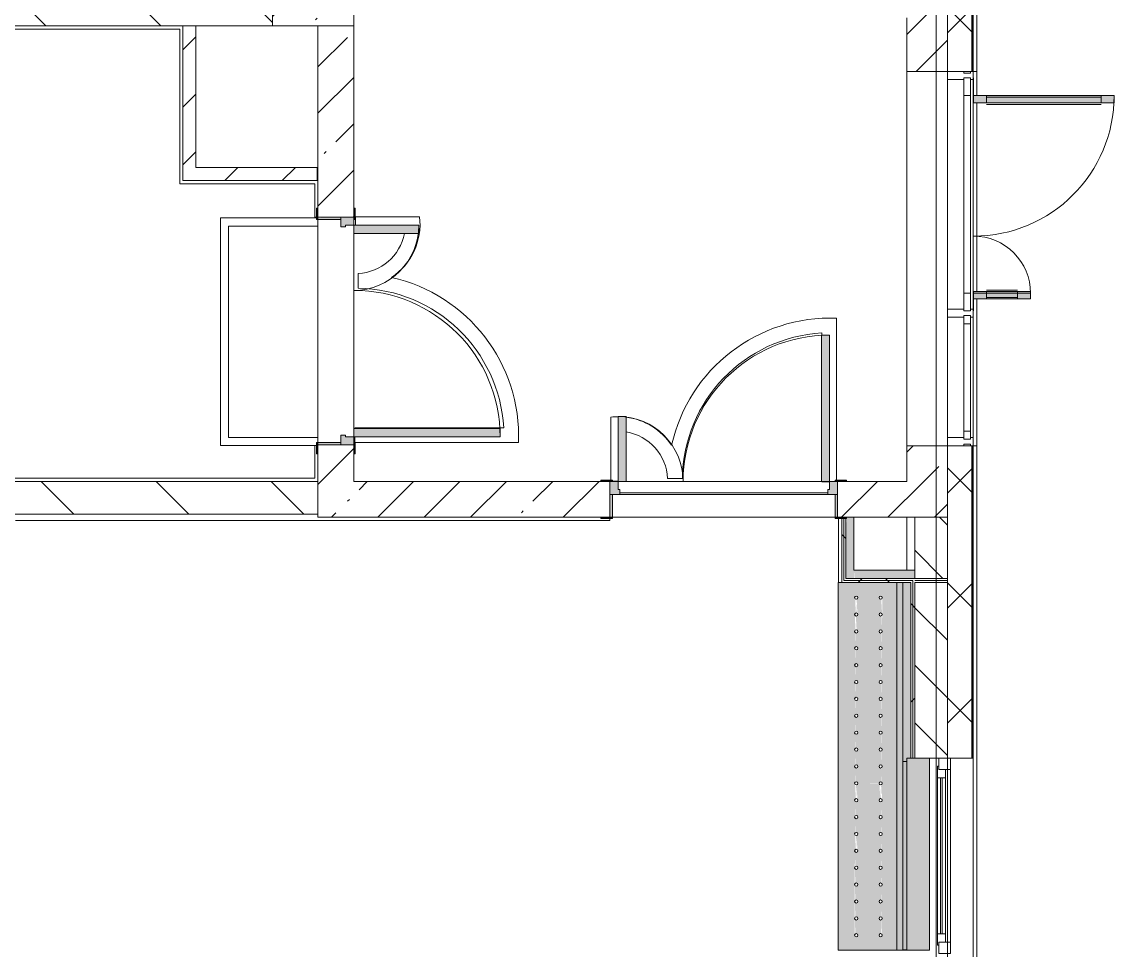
# Model space of a CAD drawing. Header units: millimetres. Extents: x 3991 to 282775, y -8553 to 29560.
# Drawn here: x 268205 to 274920, y 7720 to 13425 of the extents above; entities that cross this region are included whole.
import ezdxf

# ---------------------------------------------------------------- set-up
doc = ezdxf.new("R2010")
doc.units = ezdxf.units.MM
doc.linetypes.add('Осевая', pattern=[1587.5, 317.5, -238.125, 793.75, -238.125])
for name, color, linetype, lineweight, true_color in [('A-DETL-GENF-4', 7, 'Continuous', 5, 0xaaaaaa), ('A-DETL-GENF-5', 7, 'Continuous', 5, 0xe2e2e2), ('A-DOOR-3', 7, 'Continuous', 5, 0xaaaaaa), ('A-DOOR-4', 7, 'Continuous', 5, 0xe2e2e2), ('A-DOOR-FRAM-2', 7, 'Continuous', 5, 0xe2e2e2), ('A-DOOR-FRAM-3', 7, 'Continuous', 5, 0xaaaaaa), ('A-FLOR-1', 7, 'Continuous', 5, 0xaaaaaa), ('I-WALL-2', 7, 'Continuous', 9, 0xe7e7e7), ('Знаки-2', 7, 'Continuous', 5, 0xd7cfbf)]:
    doc.layers.add(name, color=color, linetype=linetype, lineweight=lineweight, true_color=true_color)
for name, color, linetype, lineweight in [('A-GLAZ-2', 7, 'Continuous', 5), ('A-GLAZ-CWMG-2', 7, 'Continuous', 5), ('A-WALL', 7, 'Continuous', 9), ('A-WALL-4', 7, 'Continuous', 5), ('I-WALL-3', 7, 'Continuous', 5), ('S-COLS', 7, 'Continuous', 5), ('Знаки', 7, 'Continuous', 5), ('Оси', 7, 'Continuous', 9), ('Оси-2', 7, 'Осевая', 9)]:
    doc.layers.add(name, color=color, linetype=linetype, lineweight=lineweight)
pattern_1 = [(45, (148815.1, 0), (-285.1231, 285.1231), []), (45, (149100.2, 0), (-285.1231, 285.1231), [504.031, -100.806, 16.764, -84.042])]
pattern_2 = [(135, (148815.1, 0), (-353.5534, -353.5534), [])]
pattern_3 = [(45, (148815.1, 0), (-176.7767, 176.7767), [])]
pattern_4 = [(45, (148815.1, 0), (-530.33, 530.33), []), (135, (148815.1, 0), (-530.33, -530.33), [])]

# ---------------------------------------------------------------- blocks, each defined once
blk = doc.blocks.new('110_Дверь_СКБ_2Ст - Д-5_п_ Из игровой в коридор-32679362-Общий план 1 этажа с размещением фрагментов 1_1-1_9')
at = {"layer": 'A-DOOR-4'}
for points in [[(616.3, 110), (662.5, 110), (662.5, 1010), (612.5, 1010), (612.5, 110)], [(-628.9, 110), (-587.5, 110), (-591.3, 510), (-637.5, 506), (-637.5, 110)], [(697.5, -110), (712.5, -110), (712.5, 30), (697.5, 27.7)]]:
    blk.add_hatch(color=256, dxfattribs=at).paths.add_polyline_path(points)
h = blk.add_hatch(color=256, dxfattribs=at)
h.paths.add_polyline_path([(712.5, 30), (712.5, 110), (662.5, 108.5), (662.5, 60), (652.5, 60), (652.5, 30), (706.3, 30)])
h.paths.add_polyline_path([(-643.3, 30), (-627.5, 30), (-628.9, 60), (-637.5, 60), (-637.5, 110), (-687.5, 110), (-687.5, 30), (-672.5, 30)])
at = {"layer": 'A-DOOR-FRAM-2'}
for points in [[(-681.3, 110), (-672.5, 112.1), (-672.5, 118), (-742.5, 118), (-742.5, 110), (-687.5, 110)], [(767.5, 110), (767.5, 118), (697.5, 118), (697.5, 110), (712.5, 110)], [(-672.5, -110), (-672.5, 30), (-687.5, 30), (-687.5, -110)], [(-672.5, -118), (-672.5, -110), (-742.5, -110), (-742.5, -118), (-687.5, -118)], [(697.5, -118), (767.5, -118), (762.5, -110), (697.5, -110), (697.5, -117.8)]]:
    blk.add_hatch(color=256, dxfattribs=at).paths.add_polyline_path(points)
at = {"layer": 'A-DOOR-3'}
for p, q in [((662.5, 1010), (612.5, 1010)), ((612.5, 1010), (612.5, 110)), ((662.5, 110), (662.5, 1010)), ((-637.5, 510), (-637.5, 110)), ((-587.5, 510), (-637.5, 510)), ((-587.5, 110), (-587.5, 510)), ((-637.5, 110), (-587.5, 110)), ((612.5, 110), (662.5, 110))]:
    blk.add_line(p, q, dxfattribs=at)
for centre, radius, start, end in [((662.5, 110), 900, 90, 180), ((-637.5, 110), 400, 360, 90)]:
    blk.add_arc(centre, radius, start, end, dxfattribs=at)
at = {"layer": 'A-DOOR-FRAM-3'}
for p, q in [((-672.5, 118), (-742.5, 118)), ((-742.5, 118), (-742.5, 110)), ((-742.5, 110), (-672.5, 110)), ((-637.5, 110), (-687.5, 110)), ((-687.5, 110), (-687.5, 30)), ((-672.5, 110), (-672.5, 118)), ((-637.5, 60), (-637.5, 110)), ((662.5, 110), (662.5, 60)), ((712.5, 110), (662.5, 110)), ((767.5, 118), (697.5, 118)), ((697.5, 118), (697.5, 110)), ((697.5, 110), (767.5, 110)), ((712.5, 30), (712.5, 110)), ((767.5, 110), (767.5, 118)), ((-687.5, 30), (-627.5, 30)), ((-672.5, 30), (-687.5, 30)), ((-687.5, 30), (-687.5, -110)), ((-672.5, -110), (-672.5, 30)), ((-627.5, 60), (-637.5, 60)), ((-627.5, 30), (-627.5, 60)), ((662.5, 60), (652.5, 60)), ((652.5, 60), (652.5, 30)), ((652.5, 30), (712.5, 30)), ((712.5, 30), (697.5, 30)), ((697.5, 30), (697.5, -110)), ((712.5, -110), (712.5, 30)), ((-672.5, -110), (-742.5, -110)), ((-742.5, -110), (-742.5, -118)), ((-742.5, -118), (-672.5, -118)), ((-687.5, -110), (-672.5, -110)), ((-672.5, -118), (-672.5, -110)), ((697.5, -110), (712.5, -110)), ((767.5, -110), (697.5, -110)), ((697.5, -110), (697.5, -118)), ((697.5, -118), (767.5, -118)), ((767.5, -118), (767.5, -110))]:
    blk.add_line(p, q, dxfattribs=at)
blk = doc.blocks.new('110_Дверь_СКБ_2Ст - Д-1_л_Лестничная клетка EIS60 2-V162-Общий план 1 этажа с размещением фрагментов 1_1-1_9')
at = {"layer": 'A-DOOR-4'}
for points in [[(662.5, 766.3), (662.5, 1010), (612.5, 1010), (612.5, 110), (662.5, 110), (662.5, 475.4)], [(-587.5, 120.5), (-587.5, 510), (-637.5, 510), (-637.5, 110), (-587.5, 110)], [(712.5, 30), (697.5, 30), (697.5, -110), (712.5, -110)]]:
    blk.add_hatch(color=256, dxfattribs=at).paths.add_polyline_path(points)
h = blk.add_hatch(color=256, dxfattribs=at)
h.paths.add_polyline_path([(712.5, 110), (662.5, 110), (662.5, 60), (652.5, 60), (652.5, 30), (712.5, 30)])
h.paths.add_polyline_path([(-627.5, 30), (-632.5, 60), (-637.5, 60), (-637.5, 110), (-687.5, 110), (-682.5, 30), (-632.5, 30)])
at = {"layer": 'A-DOOR-FRAM-2'}
for points in [[(-672.5, 118), (-742.5, 118), (-742.5, 110), (-672.5, 112.8)], [(767.5, 118), (697.5, 117.5), (697.7, 110), (767.5, 110), (767.5, 117.5)], [(-672.5, -110), (-672.5, 30), (-687.5, 30), (-682.5, -110)], [(-672.5, -110), (-742.5, -110), (-742.5, -118), (-672.5, -118)], [(767.5, -110), (697.5, -110), (697.5, -118), (767.5, -118)]]:
    blk.add_hatch(color=256, dxfattribs=at).paths.add_polyline_path(points)
at = {"layer": 'A-DOOR-3'}
for p, q in [((662.5, 1010), (612.5, 1010)), ((612.5, 1010), (612.5, 110)), ((662.5, 110), (662.5, 1010)), ((-637.5, 510), (-637.5, 110)), ((-587.5, 510), (-637.5, 510)), ((-587.5, 110), (-587.5, 510)), ((-637.5, 110), (-587.5, 110)), ((612.5, 110), (662.5, 110))]:
    blk.add_line(p, q, dxfattribs=at)
for centre, radius, start, end in [((662.5, 110), 900, 90, 180), ((-637.5, 110), 400, 360, 90)]:
    blk.add_arc(centre, radius, start, end, dxfattribs=at)
at = {"layer": 'A-DOOR-FRAM-3'}
for p, q in [((-672.5, 118), (-742.5, 118)), ((-742.5, 118), (-742.5, 110)), ((-742.5, 110), (-672.5, 110)), ((-637.5, 110), (-687.5, 110)), ((-687.5, 110), (-687.5, 30)), ((-672.5, 110), (-672.5, 118)), ((-637.5, 60), (-637.5, 110)), ((662.5, 110), (662.5, 60)), ((712.5, 110), (662.5, 110)), ((767.5, 118), (697.5, 118)), ((697.5, 118), (697.5, 110)), ((697.5, 110), (767.5, 110)), ((712.5, 30), (712.5, 110)), ((767.5, 110), (767.5, 118)), ((-687.5, 30), (-627.5, 30)), ((-672.5, 30), (-687.5, 30)), ((-687.5, 30), (-687.5, -110)), ((-672.5, -110), (-672.5, 30)), ((-627.5, 60), (-637.5, 60)), ((-627.5, 30), (-627.5, 60)), ((662.5, 60), (652.5, 60)), ((652.5, 60), (652.5, 30)), ((652.5, 30), (712.5, 30)), ((712.5, 30), (697.5, 30)), ((697.5, 30), (697.5, -110)), ((712.5, -110), (712.5, 30)), ((-672.5, -110), (-742.5, -110)), ((-742.5, -110), (-742.5, -118)), ((-742.5, -118), (-672.5, -118)), ((-687.5, -110), (-672.5, -110)), ((-672.5, -118), (-672.5, -110)), ((697.5, -110), (712.5, -110)), ((767.5, -110), (697.5, -110)), ((697.5, -110), (697.5, -118)), ((697.5, -118), (767.5, -118)), ((767.5, -118), (767.5, -110))]:
    blk.add_line(p, q, dxfattribs=at)
blk = doc.blocks.new('120_Окно_СКБ_1Ст - 120_Окно_СКБ_1Ст 1200х2500_h_ с форточкой 3-24161067-Общий план 1 этажа с размещением фрагментов 1_1-1_9')
at = {"layer": 'A-GLAZ-2'}
for p, q in [((-600, -127), (-600, -57)), ((-600, -57), (-530, -57)), ((600, -57), (-600, -57)), ((-530, -57), (-530, -127)), ((530, -127), (530, -57)), ((530, -57), (600, -57)), ((600, -57), (600, -127)), ((-530, -127), (-600, -127)), ((-600, -127), (-550, -127)), ((-530, -127), (-550, -127)), ((-550, -127), (-550, -137)), ((530, -87), (-530, -87)), ((-530, -87), (-530, -127)), ((-480, -137), (-480, -87)), ((-480, -107), (480, -107)), ((480, -117), (-480, -117)), ((480, -137), (480, -87)), ((530, -127), (530, -87)), ((600, -127), (530, -127)), ((550, -127), (530, -127)), ((550, -127), (600, -127)), ((550, -137), (550, -127)), ((-550, -137), (550, -137)), ((550, -137), (-550, -137))]:
    blk.add_line(p, q, dxfattribs=at)
blk = doc.blocks.new('PNS_Панель прямоугольная - Нр_Стекло - 40мм-24160822-Общий план 1 этажа с размещением фрагментов 1_1-1_9')
at = {"layer": 'A-GLAZ-2'}
for p, q in [((-380, 0), (-380, 40)), ((-380, 40), (-330, 40)), ((-330, 40), (330, 40)), ((-330, 40), (-330, 0)), ((380, 40), (330, 40)), ((330, 40), (330, 0)), ((380, 0), (380, 40)), ((-330, 0), (-380, 0)), ((-330, 0), (330, 0)), ((330, 0), (380, 0))]:
    blk.add_line(p, q, dxfattribs=at)
blk = doc.blocks.new('Прямоугольный импост - Импост структурный с накладкой - 160мм-23689442-Общий план 1 этажа с размещением фрагментов 1_1-1_9')
at = {"layer": 'A-GLAZ-CWMG-2'}
for p, q in [((125081, 11610), (125081, 10870)), ((125238, 11610), (125238, 10870))]:
    blk.add_line(p, q, dxfattribs=at)
blk = doc.blocks.new('Прямоугольный импост - Импост структурный с накладкой - 160мм-18691760-Общий план 1 этажа с размещением фрагментов 1_1-1_9')
at = {"layer": 'A-GLAZ-CWMG-2'}
for p, q in [((-50, 0), (-50, 17)), ((-50, 17), (0, 17)), ((0, 0), (-10, 0)), ((-10, 0), (-10, -40)), ((0, 17), (0, 0)), ((-50, -140), (-50, -40)), ((-10, -40), (0, -40)), ((0, -40), (0, -140)), ((0, -140), (-50, -140))]:
    blk.add_line(p, q, dxfattribs=at)
blk = doc.blocks.new('Дверь_Витражная_СКБ_2Ст - ВН-6-31912847-Общий план 1 этажа с размещением фрагментов 1_1-1_9')
at = {"layer": 'A-DETL-GENF-5'}
for points in [[(-643, -39), (-643, -370), (-598, -370), (-598, -20), (-643, -20)], [(562, -20), (562, -884), (607, -884), (607, -20)]]:
    blk.add_hatch(color=256, dxfattribs=at).paths.add_polyline_path(points)
at = {"layer": 'A-DETL-GENF-4'}
for p, q in [((-607, -20), (-715, -20)), ((-715, -20), (-607, -20)), ((-598, -20), (-643, -20)), ((-643, -370), (-643, -20)), ((-598, -20), (-643, -20)), ((-643, -20), (-643, -370)), ((-598, -370), (-598, -20)), ((-598, -370), (-598, -20)), ((562, -20), (607, -20)), ((562, -884), (562, -20)), ((562, -20), (562, -884)), ((607, -20), (562, -20)), ((607, -884), (607, -20)), ((607, -884), (607, -20)), ((607, -20), (715, -20)), ((607, -20), (715, -20)), ((-643, -100), (-598, -100)), ((-633, -290), (-633, -100)), ((-589, -290), (-589, -100)), ((553, -804), (553, -100)), ((607, -100), (562, -100)), ((597, -804), (597, -100)), ((-643, -290), (-598, -290)), ((-643, -370), (-598, -370)), ((-643, -370), (-598, -370)), ((607, -804), (562, -804)), ((607, -884), (562, -884)), ((562, -884), (607, -884))]:
    blk.add_line(p, q, dxfattribs=at)
at = {"layer": 'A-DOOR-3'}
for p, q in [((-715, 40), (-607, 40)), ((-715, 0), (-715, 40)), ((-607, 40), (-607, 0)), ((607, 40), (715, 40)), ((607, 0), (607, 40)), ((715, 40), (715, 0)), ((-607, 0), (-715, 0)), ((-607, -370), (-607, -20)), ((715, 0), (607, 0)), ((607, -884), (607, -20))]:
    blk.add_line(p, q, dxfattribs=at)
for centre, radius, start, end in [((-607, -20), 350, 270, 0), ((607, -20), 864, 180, 270)]:
    blk.add_arc(centre, radius, start, end, dxfattribs=at)
blk = doc.blocks.new('Прямоугольный импост - Импост структурный с накладкой - 160мм-23689444-Общий план 1 этажа с размещением фрагментов 1_1-1_9')
at = {"layer": 'A-GLAZ-CWMG-2'}
for p, q in [((125081, 13070), (125081, 11660)), ((125238, 13070), (125238, 11660)), ((125181, 12972), (125181, 11758)), ((125221, 12972), (125221, 11758))]:
    blk.add_line(p, q, dxfattribs=at)
blk = doc.blocks.new('Прямоугольный импост - Импост структурный с накладкой - 160мм-22960522-Общий план 1 этажа с размещением фрагментов 1_1-1_9')
at = {"layer": 'A-GLAZ-CWMG-2'}
for p, q in [((-25, 0), (-25, 17)), ((-25, 17), (25, 17)), ((25, 17), (25, 0)), ((-25, -140), (-25, -40)), ((25, -40), (25, -140)), ((25, -140), (-25, -140))]:
    blk.add_line(p, q, dxfattribs=at)
blk = doc.blocks.new('Прямоугольный импост - Импост структурный с накладкой - 160мм-18691766-Общий план 1 этажа с размещением фрагментов 1_1-1_9')
at = {"layer": 'A-GLAZ-CWMG-2'}
for p, q in [((0, 17), (-50, 17)), ((-50, 17), (-50, 0)), ((-10, -40), (-10, 0)), ((-10, 0), (0, 0)), ((0, 0), (0, 17)), ((-50, -40), (-50, -140)), ((0, -40), (-10, -40)), ((0, -140), (0, -40)), ((-50, -140), (0, -140))]:
    blk.add_line(p, q, dxfattribs=at)
blk = doc.blocks.new('BSC_Колонна _Прямоугольная - 500х500-22291386-Общий план 1 этажа с размещением фрагментов 1_1-1_9')
at = {"layer": 'S-COLS'}
h = blk.add_hatch(dxfattribs=at)
h.set_pattern_fill('FP_178', color=256, style=0, pattern_type=2)
h.set_pattern_definition([(45, (-121180, -13650), (-285.1231, 285.1231), []), (45, (-120894.88, -13650), (-285.1231, 285.1231), [504.031, -100.806, 16.764, -84.042])])
h.paths.add_polyline_path([(109, -250), (250, -250), (250, 250), (-250, 250), (-250, -250), (62, -250)])
for p, q in [((250, 250), (-250, 250)), ((-250, 250), (-250, -250)), ((250, -250), (250, 250)), ((-250, -250), (250, -250))]:
    blk.add_line(p, q, dxfattribs=at)
blk = doc.blocks.new('Зашивка радиатора_ с перфорацией М7_1 - Зашивка радиатора_ с перфорацией М7_1-V310-Общий план 1 этажа с размещением фрагментов 1_1-1_9')
at = {"layer": 'Знаки-2'}
blk.add_hatch(color=256, dxfattribs=at).paths.add_polyline_path([(1890, 241), (1890, 380), (709, 380), (709, 241), (729.5, 241), (729.5, 216), (-370, 216), (-370, 180), (1890, 180), (1890, 221)])
h = blk.add_hatch(color=256, dxfattribs=at)
h.paths.add_polyline_path([(1890, -79.6), (1890, 180), (-370, 180), (-370, -179.9), (1890, -179.9), (1890, -87.4)])
h.paths.add_polyline_path([(873.4, -67.1), (873.4, -72.2), (957.8, -67.1)])
h.paths.add_polyline_path([(957.8, 77.8), (957.8, 82.9), (873.4, 77.8)])
h.paths.add_polyline_path([(866.3, 70.7), (863.7, 70.4), (866.3, -59.5)])
h.paths.add_polyline_path([(1073.8, 70.7), (1064.2, 73.3), (1061.6, 82.9), (1059, 89), (976.2, 85.4), (976.2, 75.4), (967.5, 70.4), (958.8, 75.4), (957.8, 77.8), (870.8, 73.3), (866.3, 70.4), (861.2, 70.7), (854.1, 77.8), (858.4, 88.8), (853.8, 89), (768.7, 85.4), (768.7, 75.4), (760, 70.4), (751.3, 75.4), (751.3, 85.4), (750.3, 89), (664.9, 85.4), (664.9, 75.4), (656.2, 70.4), (647.6, 75.4), (647.6, 85.4), (646.6, 89), (561.2, 85.4), (561.2, 75.4), (552.5, 70.4), (543.8, 75.4), (543.8, 85.4), (542.8, 89), (457.4, 85.4), (457.4, 75.4), (448.8, 70.4), (440.1, 75.4), (440.1, 85.4), (439.1, 89), (353.7, 85.4), (353.7, 75.4), (345, 70.4), (335.9, 76.5), (336.3, 85.4), (335.3, 89), (249.9, 85.4), (249.9, 75.4), (241.2, 70.4), (232.6, 75.4), (232.6, 85.4), (231.6, 89), (146.2, 85.4), (146.2, 75.4), (137.5, 70.4), (128.8, 75.4), (128.8, 85.4), (127.8, 89), (42.4, 85.4), (42.4, 75.4), (33.7, 70.4), (25.1, 75.4), (25.1, 85.4), (24.1, 89), (-61.3, 85.4), (-61.3, 75.4), (-70, 70.4), (-78.7, 75.4), (-78.7, 85.4), (-79.7, 89), (-165.1, 85.4), (-165.1, 75.4), (-173.8, 70.4), (-182.4, 75.4), (-182.4, 85.4), (-183.4, 89), (-268.1, 83.6), (-268.8, 75.4), (-277.5, 70.4), (-286.2, 75.4), (-286.2, 85.4), (-277.5, 90.4), (-274.9, 90), (1806.2, 85.4), (1806.2, 75.4), (1797.5, 70.4), (1788.8, 75.4), (1788.8, 85.4), (1787.5, 89), (1702.4, 85.4), (1702.4, 75.4), (1693.7, 70.4), (1685.1, 75.4), (1685.1, 85.4), (1683.7, 89), (1598.7, 85.4), (1598.7, 75.4), (1590, 70.4), (1581.3, 75.4), (1581.3, 85.4), (1580, 89), (1494.9, 85.4), (1494.9, 75.4), (1486.2, 70.4), (1477.6, 75.4), (1477.6, 85.4), (1476.2, 89), (1391.2, 85.4), (1391.2, 75.4), (1382.5, 70.4), (1373.8, 75.4), (1373.8, 85.4), (1372.5, 89), (1287.4, 85.4), (1287.4, 75.4), (1278.7, 70.4), (1270.1, 75.4), (1270.1, 85.4), (1268.7, 89), (1183.7, 85.4), (1183.7, 75.4), (1175, 70.4), (1166.3, 75.4), (1166.3, 85.4), (1164.3, 89), (1079.9, 85.4), (1079.9, 75.4), (1076.3, 71.7)])
h.paths.add_polyline_path([(1184.7, -67.1), (1184.7, -72.2), (1269.1, -67.1)])
h.paths.add_polyline_path([(1807.5, -69.6), (1802.5, -78.3), (1794.9, -79.3), (-286.2, -74.6), (-286.2, -64.6), (-277.5, -59.6), (-268.8, -64.6), (-267.8, -67.1), (-180.8, -62.6), (-171.2, -60), (-164.1, -67.1), (-164.1, -72.2), (-79.7, -67.1), (-72.6, -60), (-62.9, -62.6), (-60.3, -72.2), (-60, -78.3), (25.1, -74.6), (25.1, -64.6), (33.7, -59.6), (42.4, -64.6), (42.4, -74.6), (43.8, -78.3), (128.8, -74.6), (128.8, -64.6), (137.5, -59.6), (146.2, -64.6), (146.2, -74.6), (147.5, -78.3), (232.6, -74.6), (232.6, -64.6), (241.2, -59.6), (249.9, -64.6), (249.9, -74.6), (251.2, -78.3), (336.3, -74.6), (336.3, -64.6), (345, -59.6), (353.7, -64.6), (353.7, -74.6), (355, -78.3), (440.1, -74.6), (440.1, -64.6), (448.8, -59.6), (457.4, -64.6), (457.4, -74.6), (458.7, -78.3), (543.8, -74.6), (543.8, -64.6), (552.5, -59.6), (561.2, -64.6), (561.2, -74.6), (562.5, -78.3), (647.6, -74.6), (647.6, -64.6), (656.2, -59.6), (664.9, -64.6), (664.9, -74.6), (666.2, -78.3), (751.3, -74.6), (751.3, -64.6), (760, -59.6), (768.7, -64.6), (768.7, -74.6), (769.7, -78.3), (855.1, -74.6), (855.1, -64.6), (863.7, -59.6), (872.4, -64.6), (873.8, -67), (960.4, -62.6), (970.1, -60), (977.2, -67.1), (974.6, -76.7), (977.2, -78.3), (1062.6, -74.6), (1062.6, -64.6), (1071.2, -59.6), (1079.9, -64.6), (1079.9, -74.6), (1080.9, -78.3), (1166.3, -74.6), (1166.3, -64.6), (1175, -59.6), (1183.7, -64.6), (1185, -67), (1271.7, -62.6), (1281.3, -60), (1288.4, -67.1), (1284.1, -78.1), (1288.4, -78.3), (1373.8, -74.6), (1373.8, -64.6), (1382.5, -59.6), (1391.2, -64.6), (1391.2, -74.6), (1392.2, -78.3), (1477.6, -74.6), (1477.6, -64.6), (1486.2, -59.6), (1494.9, -64.6), (1494.9, -74.6), (1495.9, -78.3), (1581.3, -74.6), (1581.3, -64.6), (1590, -59.6), (1598.7, -64.6), (1598.7, -74.6), (1599.7, -78.3), (1685.1, -74.6), (1685.1, -64.6), (1695.6, -59.9), (1702.4, -64.6), (1702.4, -74.6), (1703.4, -78.3), (1788.8, -74.6), (1788.8, -64.6), (1797.5, -59.6), (1806.2, -64.6), (1807.2, -67.1)])
h.paths.add_polyline_path([(1273.7, -78.3), (1268.7, -72.2), (1182.1, -76.7), (1184.7, -78.3), (1270.1, -78.3)])
h.paths.add_polyline_path([(962.5, -78.3), (957.5, -72.2), (870.8, -76.7), (873.4, -78.3), (958.8, -78.3)])
h.paths.add_polyline_path([(962.5, 89), (872.4, 85.4), (873.4, 82.9), (960.4, 87.4), (962.2, 88.8)])
h.paths.add_polyline_path([(-75, -78.3), (-79.7, -72.2), (-166.7, -76.7), (-163.7, -78.3), (-77.1, -78.3)])
h.paths.add_polyline_path([(-183.4, -72.2), (-183.4, -67.1), (-267.8, -72.2)])
h.paths.add_polyline_path([(-178.8, -78.3), (-183.4, -72.2), (-270.4, -76.7), (-267.5, -78.3), (-180.8, -78.3)])
at = {"layer": 'Знаки'}
for p, q in [((1890, 380), (709, 380)), ((1890, 180), (1890, 380)), ((-370, 216), (-370, 180)), ((-370, 180), (1890, 180)), ((1890, 180), (-370, 180)), ((-370, 180), (-370, -179.9)), ((1890, -179.9), (1890, 180)), ((-370, -179.9), (1890, -179.9))]:
    blk.add_line(p, q, dxfattribs=at)
for centre, start, end in [((-277.5, 80.4), 0, 180), ((-277.5, 80.4), 180, 360), ((-173.8, 80.4), 0, 180), ((-173.8, 80.4), 180, 0), ((-70, 80.4), 0, 180), ((-70, 80.4), 180, 0), ((33.7, 80.4), 0, 180), ((33.7, 80.4), 180, 360), ((137.5, 80.4), 0, 180), ((137.5, 80.4), 180, 0), ((241.2, 80.4), 0, 180), ((241.2, 80.4), 180, 0), ((345, 80.4), 0, 180), ((345, 80.4), 180, 0), ((448.8, 80.4), 0, 180), ((448.8, 80.4), 180, 0), ((552.5, 80.4), 0, 180), ((552.5, 80.4), 180, 360), ((656.2, 80.4), 0, 180), ((656.2, 80.4), 180, 0), ((760, 80.4), 0, 180), ((760, 80.4), 180, 0), ((863.7, 80.4), 0, 180), ((863.7, 80.4), 180, 0), ((967.5, 80.4), 0, 180), ((967.5, 80.4), 180, 0), ((1071.2, 80.4), 0, 180), ((1071.2, 80.4), 180, 0), ((1175, 80.4), 0, 180), ((1175, 80.4), 180, 0), ((1278.7, 80.4), 0, 180), ((1278.7, 80.4), 180, 0), ((1382.5, 80.4), 0, 180), ((1382.5, 80.4), 180, 0), ((1486.2, 80.4), 0, 180), ((1486.2, 80.4), 180, 360), ((1590, 80.4), 0, 180), ((1590, 80.4), 180, 0), ((1693.7, 80.4), 0, 180), ((1693.7, 80.4), 180, 360), ((1797.5, 80.4), 0, 180), ((1797.5, 80.4), 180, 0), ((-277.5, -69.6), 0, 180), ((-173.8, -69.6), 0, 180), ((-70, -69.6), 0, 180), ((33.7, -69.6), 0, 180), ((137.5, -69.6), 0, 180), ((241.2, -69.6), 0, 180), ((345, -69.6), 0, 180), ((448.8, -69.6), 0, 180), ((552.5, -69.6), 0, 180), ((656.2, -69.6), 0, 180), ((760, -69.6), 0, 180), ((863.7, -69.6), 0, 180), ((967.5, -69.6), 0, 180), ((1071.2, -69.6), 0, 180), ((1175, -69.6), 0, 180), ((1278.7, -69.6), 0, 180), ((1382.5, -69.6), 0, 180), ((1486.2, -69.6), 0, 180), ((1590, -69.6), 0, 180), ((1693.7, -69.6), 0, 180), ((1797.5, -69.6), 0, 180), ((-277.5, -69.6), 180, 0), ((-173.8, -69.6), 180, 0), ((-70, -69.6), 180, 0), ((33.7, -69.6), 180, 0), ((137.5, -69.6), 180, 0), ((241.2, -69.6), 180, 0), ((345, -69.6), 180, 0), ((448.8, -69.6), 180, 0), ((552.5, -69.6), 180, 0), ((656.2, -69.6), 180, 0), ((760, -69.6), 180, 0), ((863.7, -69.6), 180, 0), ((967.5, -69.6), 180, 0), ((1071.2, -69.6), 180, 0), ((1175, -69.6), 180, 0), ((1278.7, -69.6), 180, 0), ((1382.5, -69.6), 180, 0), ((1486.2, -69.6), 180, 0), ((1590, -69.6), 180, 0), ((1693.7, -69.6), 180, 0), ((1797.5, -69.6), 180, 0)]:
    blk.add_arc(centre, 10, start, end, dxfattribs=at)

msp = doc.modelspace()

# ---------------------------------------------------------------- hatches: boundary and pattern name
at = {"layer": 'A-WALL-4'}
h = msp.add_hatch(dxfattribs=at)
h.set_pattern_fill('FP_73', color=256, style=0, pattern_type=2)
h.set_pattern_definition([(45, (148815.1, 0), (-353.5534, 353.5534), []), (135, (148815.1, 0), (-353.5534, -353.5534), [])])
h.paths.add_polyline_path([(274005.1, -250), (274045.1, -250), (274045.1, 7700), (273895.1, 7700), (273895.1, -250), (273935.5, -250)])
h.paths.add_polyline_path([(273895.1, 8900), (274045.1, 8900), (274045.1, 10820), (273895.1, 10820), (273895.1, 9959)])
h.paths.add_polyline_path([(274045.1, 13120), (274045.1, 13670), (273895.1, 13670), (273895.1, 13120), (274005.1, 13120)])
h.paths.add_polyline_path([(274045.1, 15220), (274045.1, 21550), (273895.1, 21550), (273895.1, 15220), (274005.1, 15220)])
h = msp.add_hatch(dxfattribs=at)
h.set_pattern_fill('FP_58', color=256, style=0, pattern_type=2)
h.set_pattern_definition([(135, (148815.1, 0), (-176.7767, -176.7767), [])])
h.paths.add_polyline_path([(273895.1, 8900), (273895.1, 9980), (273695.1, 9979), (273695.1, 8900), (273833.3, 8900)])
h.paths.add_polyline_path([(273833.3, 10005), (273895.1, 10005), (273895.1, 10380), (273695.1, 10380), (273695.1, 10005), (273784.1, 10005)])
at = {"layer": 'I-WALL-2'}
for points in [[(273270.1, 10005), (273320.1, 10005), (273320.1, 10380), (273275.1, 10380), (273270.1, 10105.9)], [(273584.1, 10005), (273695.1, 10005), (273692, 10055), (273320.1, 10055), (273324.8, 10005), (273494.4, 10005)], [(273625.1, 8879.5), (273645.1, 8879.5), (273645.1, 8900), (273670.1, 8901.7), (273670.1, 9980), (273620.1, 9979), (273620.1, 8879.5)]]:
    msp.add_hatch(color=256, dxfattribs=at).paths.add_polyline_path(points)
at = {"layer": 'I-WALL-3'}
h = msp.add_hatch(dxfattribs=at)
h.set_pattern_fill('FP_57', color=256, style=0, pattern_type=2)
h.set_pattern_definition(pattern_1)
h.paths.add_polyline_path([(273645.1, 10600), (273895.1, 10600), (273895.1, 10820), (273645.1, 10820), (273645.1, 10708)])
h.paths.add_polyline_path([(273833.3, 13120), (273895.1, 13120), (273895.1, 13670), (273645.1, 13670), (273645.1, 13120)])
h.paths.add_polyline_path([(273645.1, 15220), (273895.1, 15220), (273895.1, 21400), (273645.1, 21400), (273645.1, 15524.8)])
h = msp.add_hatch(dxfattribs=at)
h.set_pattern_fill('FP_57', color=256, style=0, pattern_type=2)
h.set_pattern_definition(pattern_1)
h.paths.add_polyline_path([(270245.1, 10380), (270245.1, 10825), (270025.1, 10825), (270025.1, 10380)])
h.paths.add_polyline_path([(270195.1, 12225), (270245.1, 12225), (270245.1, 13400), (270025.1, 13400), (270025.1, 12225), (270165.1, 12225)])
h.paths.add_polyline_path([(270207.6, 13900), (270245.1, 13900), (270245.1, 18600), (270025.1, 18600), (270025.1, 13900), (270143.6, 13900)])
h = msp.add_hatch(dxfattribs=at)
h.set_pattern_fill('FP_72', color=256, style=0, pattern_type=2)
h.set_pattern_definition(pattern_2)
h.paths.add_polyline_path([(267969.4, 13400), (269745.1, 13400), (269745.1, 13600), (264915.1, 13600), (264915.1, 13400), (266014.8, 13400)])
h = msp.add_hatch(dxfattribs=at)
h.set_pattern_fill('FP_71', color=256, style=0, pattern_type=2)
h.set_pattern_definition(pattern_3)
h.paths.add_polyline_path([(269195.1, 12450), (269275.1, 12450), (269275.1, 13400), (269195.1, 13400), (269195.1, 13077.6)])
h = msp.add_hatch(dxfattribs=at)
h.set_pattern_fill('FP_71', color=256, style=0, pattern_type=2)
h.set_pattern_definition(pattern_3)
h.paths.add_polyline_path([(270020.1, 12450), (270020.1, 12530), (269275.1, 12530), (269275.1, 12450), (270005.1, 12450)])
h = msp.add_hatch(dxfattribs=at)
h.set_pattern_fill('FP_72', color=256, style=0, pattern_type=2)
h.set_pattern_definition(pattern_2)
h.paths.add_polyline_path([(270025.1, 10400), (270025.1, 10600), (268145.1, 10600), (268145.1, 10400), (270005.1, 10400)])
h.paths.add_polyline_path([(256185.1, 10400), (256520.1, 10400), (256520.1, 10600), (256165.1, 10600), (256165.1, 10400)])
h.paths.add_polyline_path([(257945.1, 10400), (259045.1, 10400), (259042.1, 10600), (257920.1, 10600), (257920.1, 10400), (257943.8, 10400)])
h.paths.add_polyline_path([(260725.1, 10400), (260745.1, 10402.5), (260745.1, 10600), (259995.1, 10600), (260000, 10400), (260639.6, 10400)])
h = msp.add_hatch(dxfattribs=at)
h.set_pattern_fill('FP_57', color=256, style=0, pattern_type=2)
h.set_pattern_definition(pattern_1)
h.paths.add_polyline_path([(273833.3, 10380), (273895.1, 10380), (273895.1, 10600), (273220.1, 10600), (273225.1, 10380), (273695.1, 10380)])
h.paths.add_polyline_path([(270245.1, 10380), (271820.1, 10380), (271820.1, 10600), (270245.1, 10600)])
h = msp.add_hatch(dxfattribs=at)
h.set_pattern_fill('FP_192', color=256, style=0, pattern_type=2)
h.set_pattern_definition(pattern_4)
h.paths.add_polyline_path([(273245.1, 9980), (273257.6, 9980), (273257.6, 10372), (273245.1, 10372), (273245.1, 10055)])
h = msp.add_hatch(dxfattribs=at)
h.set_pattern_fill('FP_192', color=256, style=0, pattern_type=2)
h.set_pattern_definition(pattern_4)
h.paths.add_polyline_path([(273257.6, 9992.5), (273270.1, 9992.5), (273270.1, 10372), (273257.6, 10372), (273257.6, 10055)])
h = msp.add_hatch(dxfattribs=at)
h.set_pattern_fill('FP_192', color=256, style=0, pattern_type=2)
h.set_pattern_definition(pattern_4)
h.paths.add_polyline_path([(273895.1, 9980), (273895.1, 9992.5), (273695.1, 9992.5), (273695.1, 9980), (273833.3, 9980)])
h.paths.add_polyline_path([(273334.4, 9980), (273682.6, 9980), (273682.6, 9992.5), (273257.6, 9992.5), (273257.6, 9980), (273331.9, 9980)])
h = msp.add_hatch(dxfattribs=at)
h.set_pattern_fill('FP_192', color=256, style=0, pattern_type=2)
h.set_pattern_definition(pattern_4)
h.paths.add_polyline_path([(273895.1, 9992.5), (273895.1, 10005), (273270.1, 10005), (273270.1, 9992.5), (273833.3, 9992.5)])
h = msp.add_hatch(dxfattribs=at)
h.set_pattern_fill('FP_192', color=256, style=0, pattern_type=2)
h.set_pattern_definition(pattern_4)
h.paths.add_polyline_path([(273682.6, 8900), (273682.6, 9980), (273670.1, 9979), (273670.1, 8900)])
h = msp.add_hatch(dxfattribs=at)
h.set_pattern_fill('FP_192', color=256, style=0, pattern_type=2)
h.set_pattern_definition(pattern_4)
h.paths.add_polyline_path([(273682.6, 8900), (273695.1, 8901.7), (273695.1, 9992.5), (273682.6, 9992.5), (273682.6, 8901.7)])

# ---------------------------------------------------------------- linework, layer by layer
at = {"layer": 'A-FLOR-1'}
for p, q in [((262489.3, 13380), (269175.1, 13380)), ((269175.1, 12430), (269175.1, 13380)), ((270005.1, 12430), (269175.1, 12430)), ((270005.1, 12225), (270005.1, 12430)), ((270017.1, 12225), (270005.1, 12225)), ((270650, 12227.4), (270255.6, 12227.4)), ((270255.6, 12227.4), (270255.6, 12175)), ((269425.1, 12220), (269425.1, 10821.3)), ((270017.1, 12220), (269425.1, 12220)), ((269475.1, 10871.3), (269475.1, 12170)), ((269475.1, 12170), (270025.1, 12170)), ((270025.1, 12170), (270025.1, 12210)), ((270272.6, 11878.7), (270272.6, 11788.3)), ((273213.8, 10608), (273213.8, 11603.8)), ((273123.8, 11513.1), (273123.8, 11500)), ((271826.2, 10996), (271826.2, 10608)), ((271167.1, 10929.8), (270252.6, 10929.8)), ((269425.1, 10821.3), (270017.1, 10821.3)), ((270025.1, 10871.3), (269475.1, 10871.3)), ((270005.1, 10620), (270005.1, 10821.3)), ((270025.1, 10840), (270025.1, 10871.3)), ((270252.6, 10875), (270252.6, 10840)), ((270253.1, 10839.8), (271257.8, 10839.8)), ((259995.1, 10620), (270005.1, 10620)), ((272174.9, 10618.5), (272265.3, 10618.5)), ((271835.1, 10601.5), (271870.1, 10601.5)), ((273123.8, 10598.5), (273170.1, 10598.5)), ((271880.1, 10530), (273160.1, 10530)), ((273160.1, 10520), (271880.1, 10520)), ((271820.1, 10360), (268165.1, 10360)), ((271820.1, 10372), (271820.1, 10360)), ((273225.1, 9979), (273225.1, 10372))]:
    msp.add_line(p, q, dxfattribs=at)
for centre, radius, start, end in [((270258.6, 12182.4), 394, 303.62195, 6.55825), ((270258.6, 12182.4), 304, 272.63955, 349.07682), ((270258.6, 10878.4), 1000, 357.78741, 77.3989), ((270258.6, 10878.4), 910, 3.23752, 89.11849), ((273175.2, 10604.5), 1000, 87.78741, 167.3989), ((273175.2, 10604.5), 910, 93.23752, 179.11849), ((271871.2, 10604.5), 394, 90.17146, 96.55825), ((271871.2, 10604.5), 394, 33.62195, 82.85688), ((271871.2, 10604.5), 304, 2.63955, 80.73873)]:
    msp.add_arc(centre, radius, start, end, dxfattribs=at)
at = {"layer": 'A-WALL'}
for p, q in [((273895.1, 13670), (273895.1, 13120)), ((274045.1, 13120), (274045.1, 13670)), ((274048.1, 13120), (274048.1, 13670)), ((269275.1, 13400), (269195.1, 13400)), ((273895.1, 10820), (273895.1, 10600)), ((274045.1, 8900), (274045.1, 10820)), ((274048.1, 8900), (274048.1, 10820)), ((270025.1, 10400), (270025.1, 10600)), ((273257.6, 9992.5), (273257.6, 10372)), ((273270.1, 10005), (273270.1, 10372)), ((273895.1, 10380), (273695.1, 10380)), ((273895.1, 8900), (273895.1, 10380)), ((273695.1, 10005), (273695.1, 10055)), ((273682.6, 9992.5), (273257.6, 9992.5)), ((273895.1, 10005), (273270.1, 10005)), ((273670.1, 9980), (273620.1, 9980)), ((273670.1, 8900), (273670.1, 9980)), ((273682.6, 8900), (273682.6, 9992.5)), ((273695.1, 9992.5), (273895.1, 9992.5)), ((273695.1, 9980), (273695.1, 8900)), ((273695.1, 9980), (273895.1, 9980))]:
    msp.add_line(p, q, dxfattribs=at)
at = {"layer": 'A-WALL-4'}
for p, q in [((274075.1, 13785), (274075.1, 12972)), ((274053.1, 13120), (274053.1, 13670)), ((273895.1, 13120), (274075.1, 13120)), ((273895.1, 10820), (273895.1, 13120)), ((274075.1, 12927), (274075.1, 11767)), ((274075.1, 11722), (274075.1, -280)), ((274075.1, 10820), (273895.1, 10820)), ((274053.1, -258), (274053.1, 10820)), ((273695.1, 10380), (273695.1, 10055)), ((273695.1, 8900), (274053.1, 8900)), ((273895.1, 8900), (273895.1, -100))]:
    msp.add_line(p, q, dxfattribs=at)
at = {"layer": 'I-WALL-3'}
for p, q in [((273645.1, 10600), (273645.1, 13450)), ((264915.1, 13400), (269195.1, 13400)), ((269195.1, 13400), (269195.1, 12450)), ((269275.1, 13400), (269745.1, 13400)), ((269275.1, 12530), (269275.1, 13400)), ((270025.1, 13400), (270025.1, 12280)), ((270245.1, 12280), (270245.1, 13400)), ((273645.1, 13120), (273895.1, 13120)), ((270020.1, 12530), (269275.1, 12530)), ((270020.1, 12450), (270020.1, 12530)), ((269195.1, 12450), (270020.1, 12450)), ((270025.1, 10871.3), (270025.1, 12170)), ((270245.1, 12125), (270245.1, 10925)), ((273895.1, 10820), (273645.1, 10820)), ((270025.1, 10770), (270025.1, 10600)), ((270245.1, 10600), (270245.1, 10770)), ((270025.1, 10600), (260025.1, 10600)), ((271765.1, 10600), (270245.1, 10600)), ((271920.1, 10600), (273120.1, 10600)), ((273645.1, 10600), (273275.1, 10600)), ((273895.1, 10380), (273895.1, 10600)), ((268145.1, 10400), (270025.1, 10400)), ((270025.1, 10400), (270025.1, 10380)), ((270025.1, 10380), (271765.1, 10380)), ((273205.1, 10380), (271835.1, 10380)), ((273245.1, 10372), (273245.1, 9980)), ((273695.1, 10380), (273275.1, 10380)), ((273320.1, 10055), (273320.1, 10380)), ((273645.1, 10055), (273645.1, 10380)), ((273695.1, 10055), (273320.1, 10055)), ((273245.1, 9980), (273620.1, 9980)), ((273620.1, 7721), (273620.1, 9980)), ((273620.1, 8879.5), (273645.1, 8879.5)), ((273645.1, 8900), (273695.1, 8900)), ((273645.1, 8900), (273645.1, 7721)), ((273645.1, 7721), (273620.1, 7721))]:
    msp.add_line(p, q, dxfattribs=at)
at = {"layer": 'Оси'}
for p, q in [((273825.1, 10029.8), (273825.1, 21915.1)), ((273825.1, -1906.3), (273825.1, 9979))]:
    msp.add_line(p, q, dxfattribs=at)
at = {"layer": 'Оси-2'}
msp.add_line((273825.1, 9979), (273825.1, 10029.8), dxfattribs=at)

# ---------------------------------------------------------------- block references
at = {"layer": 'A-DOOR-3'}
for name, p, rotation in [('Дверь_Витражная_СКБ_2Ст - ВН-6-31912847-Общий план 1 этажа с размещением фрагментов 1_1-1_9', (274036.1, 12365), 89.99999999999957), ('110_Дверь_СКБ_2Ст - Д-1_л_Лестничная клетка EIS60 2-V162-Общий план 1 этажа с размещением фрагментов 1_1-1_9', (270135.1, 11537.5), 269.9999999999999)]:
    msp.add_blockref(name, p, dxfattribs=dict(at, rotation=rotation))
msp.add_blockref('110_Дверь_СКБ_2Ст - Д-5_п_ Из игровой в коридор-32679362-Общий план 1 этажа с размещением фрагментов 1_1-1_9', (272507.6, 10490), dxfattribs=at)
at = {"layer": 'A-GLAZ-2'}
for name, p, rotation in [('PNS_Панель прямоугольная - Нр_Стекло - 40мм-24160822-Общий план 1 этажа с размещением фрагментов 1_1-1_9', (274036.1, 11240), 89.99999999999957), ('120_Окно_СКБ_1Ст - 120_Окно_СКБ_1Ст 1200х2500_h_ с форточкой 3-24161067-Общий план 1 этажа с размещением фрагментов 1_1-1_9', (273970.1, 8300), 269.9999999999999)]:
    msp.add_blockref(name, p, dxfattribs=dict(at, rotation=rotation))
at = {"layer": 'A-GLAZ-CWMG-2', "extrusion": (0, 0, -1), "rotation": 90.00000000000044}
for name, p in [('Прямоугольный импост - Импост структурный с накладкой - 160мм-18691760-Общий план 1 этажа с размещением фрагментов 1_1-1_9', (-274036.1, 13120)), ('Прямоугольный импост - Импост структурный с накладкой - 160мм-22960522-Общий план 1 этажа с размещением фрагментов 1_1-1_9', (-274036.1, 11635))]:
    msp.add_blockref(name, p, dxfattribs=at)
at = {"layer": 'A-GLAZ-CWMG-2'}
for name in ['Прямоугольный импост - Импост структурный с накладкой - 160мм-23689444-Общий план 1 этажа с размещением фрагментов 1_1-1_9', 'Прямоугольный импост - Импост структурный с накладкой - 160мм-23689442-Общий план 1 этажа с размещением фрагментов 1_1-1_9']:
    msp.add_blockref(name, (148815.1, 0), dxfattribs=at)
at = {"layer": 'A-GLAZ-CWMG-2', "rotation": 269.9999999999995}
msp.add_blockref('Прямоугольный импост - Импост структурный с накладкой - 160мм-18691766-Общий план 1 этажа с размещением фрагментов 1_1-1_9', (274036.1, 10820), dxfattribs=at)
at = {"layer": 'S-COLS'}
msp.add_blockref('BSC_Колонна _Прямоугольная - 500х500-22291386-Общий план 1 этажа с размещением фрагментов 1_1-1_9', (269995.1, 13650), dxfattribs=at)
at = {"layer": 'Знаки', "rotation": 270.0000000000002}
msp.add_blockref('Зашивка радиатора_ с перфорацией М7_1 - Зашивка радиатора_ с перфорацией М7_1-V310-Общий план 1 этажа с размещением фрагментов 1_1-1_9', (273404.1, 9609), dxfattribs=at)

doc.saveas('drawing.dxf')
